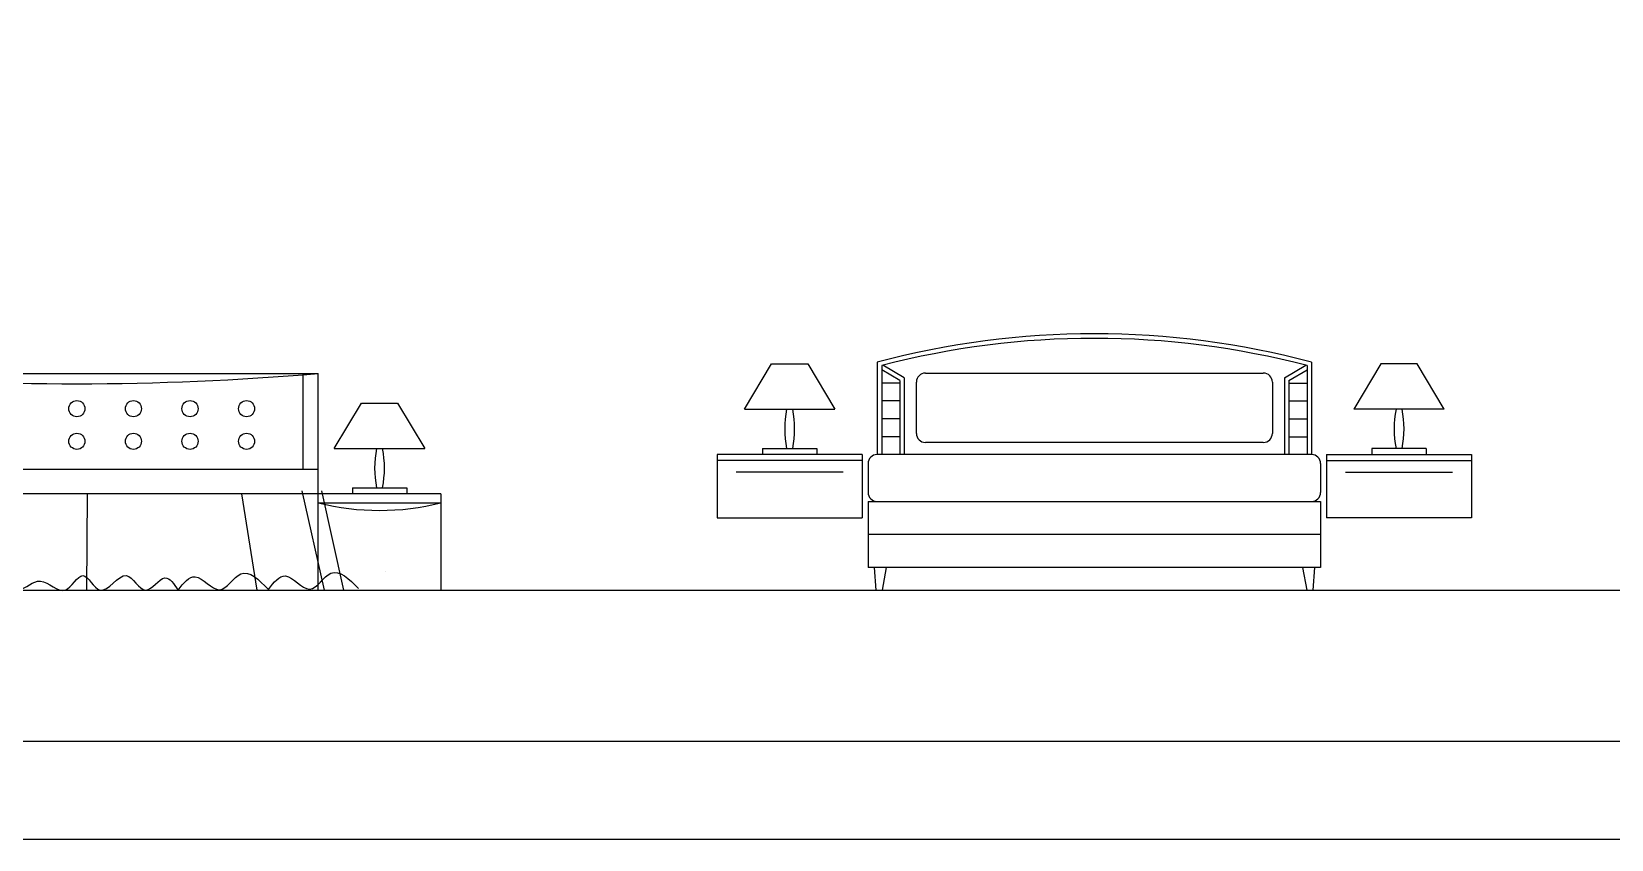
# Model space of a CAD drawing. Header units: inches. Extents: x 18.5 to 61, y 8.5 to 33.3.
# Drawn here: x 48.14 to 53.38, y 8.48 to 11.16 of the extents above; entities that cross this region are included whole.
import ezdxf

# ---------------------------------------------------------------- set-up
doc = ezdxf.new("R2010")
doc.units = ezdxf.units.IN
doc.header["$MEASUREMENT"] = 0
for name, color, linetype in [('02', 2, 'Continuous'), ('1', 1, 'Continuous'), ('kadrbm', 4, 'Continuous')]:
    doc.layers.add(name, color=color, linetype=linetype)

# ---------------------------------------------------------------- blocks, each defined once
blk = doc.blocks.new('kadrbm')
at = {"layer": 'kadrbm', "color": 4}
blk.add_lwpolyline([(0, 0), (0, 24.7972), (21, 24.7972), (21, 0), (0, 0)], close=True, dxfattribs=at)
blk.add_lwpolyline([(20.6631, 0.3257), (20.6631, 24.4603), (0.3369, 24.4603), (0.3369, 0.3257), (20.6631, 0.3257)], dxfattribs=at)

msp = doc.modelspace()

# ---------------------------------------------------------------- linework, layer by layer
at = {"layer": '02'}
for p, q in [((50.5037, 9.9055), (50.5937, 10.0555)), ((50.5937, 10.0555), (50.7137, 10.0555)), ((50.7137, 10.0555), (50.8037, 9.9055)), ((50.9437, 10.0617), (50.9437, 9.7555)), ((52.3837, 10.0617), (52.3837, 9.7555)), ((52.6137, 10.0555), (52.5237, 9.9055)), ((52.7337, 10.0555), (52.6137, 10.0555)), ((52.8237, 9.9055), (52.7337, 10.0555)), ((47.491, 10.0242), (49.091, 10.0242)), ((49.041, 9.7055), (49.041, 10.0242)), ((49.091, 9.3055), (49.091, 10.0242)), ((50.9587, 10.0502), (50.9587, 9.7555)), ((51.0187, 10.0011), (50.9587, 10.0357)), ((51.0337, 10.0098), (50.9621, 10.0511)), ((51.0337, 10.0098), (51.0337, 9.7555)), ((51.1037, 10.0255), (52.2237, 10.0255)), ((52.2937, 10.0098), (52.3652, 10.0511)), ((52.2937, 10.0098), (52.2937, 9.7555)), ((52.3087, 10.0011), (52.3687, 10.0357)), ((52.3687, 10.0502), (52.3687, 9.7555)), ((51.0187, 9.992), (50.9587, 9.992)), ((51.0187, 10.0011), (51.0187, 9.7555)), ((51.0737, 9.8255), (51.0737, 9.9955)), ((52.2537, 9.9955), (52.2537, 9.8255)), ((52.3087, 10.0011), (52.3087, 9.7555)), ((52.3087, 9.992), (52.3687, 9.992)), ((49.1443, 9.7755), (49.2343, 9.9255)), ((49.2343, 9.9255), (49.3543, 9.9255)), ((49.3543, 9.9255), (49.4443, 9.7755)), ((50.5037, 9.9055), (50.8037, 9.9055)), ((51.0187, 9.9329), (50.9587, 9.9329)), ((52.3087, 9.9329), (52.3687, 9.9329)), ((52.8237, 9.9055), (52.5237, 9.9055)), ((51.0187, 9.8737), (50.9587, 9.8737)), ((52.3087, 9.8737), (52.3687, 9.8737)), ((51.0187, 9.8146), (50.9587, 9.8146)), ((52.2237, 9.7955), (51.1037, 9.7955)), ((52.3087, 9.8146), (52.3687, 9.8146)), ((49.1443, 9.7755), (49.4443, 9.7755)), ((50.4137, 9.7555), (50.4137, 9.5455)), ((50.8937, 9.7555), (50.4137, 9.7555)), ((50.5637, 9.7755), (50.7437, 9.7755)), ((50.5637, 9.7755), (50.5637, 9.7555)), ((50.7437, 9.7755), (50.7437, 9.7555)), ((50.8937, 9.7555), (50.8937, 9.5455)), ((52.3837, 9.7555), (50.9437, 9.7555)), ((52.4337, 9.7555), (52.4337, 9.5455)), ((52.4337, 9.7555), (52.9137, 9.7555)), ((52.5837, 9.7755), (52.5837, 9.7555)), ((52.7637, 9.7755), (52.5837, 9.7755)), ((52.7637, 9.7755), (52.7637, 9.7555)), ((52.9137, 9.7555), (52.9137, 9.5455)), ((49.091, 9.7055), (47.491, 9.7055)), ((50.8937, 9.7355), (50.4137, 9.7355)), ((50.8309, 9.697), (50.4764, 9.697)), ((50.9137, 9.7255), (50.9137, 9.6297)), ((52.4137, 9.7255), (52.4137, 9.6297)), ((52.4337, 9.7355), (52.9137, 9.7355)), ((52.4964, 9.697), (52.8509, 9.697)), ((49.1118, 9.3055), (49.0382, 9.6356)), ((49.1762, 9.3055), (49.1026, 9.6356)), ((49.2043, 9.6455), (49.2043, 9.6255)), ((49.2043, 9.6455), (49.3843, 9.6455)), ((49.3843, 9.6455), (49.3843, 9.6255)), ((49.4976, 9.6255), (47.0844, 9.6255)), ((48.324, 9.3055), (48.3265, 9.6255)), ((48.8886, 9.3055), (48.8375, 9.6255)), ((49.091, 9.5955), (49.4976, 9.5955)), ((49.4976, 9.6255), (49.4976, 9.3055)), ((50.9137, 9.5997), (50.9137, 9.3805)), ((50.9137, 9.5997), (52.4137, 9.5997)), ((52.4137, 9.5997), (52.4137, 9.3805)), ((50.4137, 9.5455), (50.8937, 9.5455)), ((52.9137, 9.5455), (52.4337, 9.5455)), ((52.4137, 9.4901), (50.9137, 9.4901)), ((52.4137, 9.3805), (50.9137, 9.3805)), ((50.9337, 9.3805), (50.9398, 9.3055)), ((50.9737, 9.3805), (50.9598, 9.3055)), ((52.3537, 9.3805), (52.3676, 9.3055)), ((52.3937, 9.3805), (52.3876, 9.3055)), ((49.313, 9.3689), (49.313, 9.3689))]:
    msp.add_line(p, q, dxfattribs=at)
for centre in [(48.291, 9.9074), (48.4785, 9.9074), (48.666, 9.9074), (48.8535, 9.9074), (48.291, 9.7992), (48.4785, 9.7992), (48.666, 9.7992), (48.8535, 9.7992)]:
    msp.add_circle(centre, 0.0267, dxfattribs=at)
for centre, radius, start, end in [((51.6637, 7.3445), 2.811, 75.1591, 104.8409), ((51.6637, 7.3445), 2.796, 75.3955, 104.6045), ((48.291, 19.3591), 9.3691, 265.1017, 274.8983), ((51.1037, 9.9955), 0.03, 90, 180), ((52.2237, 9.9955), 0.03, 0, 90), ((50.9708, 9.8405), 0.3335, 168.7613, 191.2387), ((50.3366, 9.8405), 0.3335, 348.7613, 11.2387), ((52.9908, 9.8405), 0.3335, 168.7613, 191.2387), ((52.3566, 9.8405), 0.3335, 348.7613, 11.2387), ((51.1037, 9.8255), 0.03, 180, 270), ((52.2237, 9.8255), 0.03, 270, 0), ((49.6114, 9.7105), 0.3335, 168.7613, 191.2387), ((48.9771, 9.7105), 0.3335, 348.7613, 11.2387), ((50.9437, 9.7255), 0.03, 90, 180), ((52.3837, 9.7255), 0.03, 0, 90), ((49.2943, 10.3964), 0.8263, 255.7563, 284.2437), ((50.9437, 9.6297), 0.03, 180, 270), ((52.3837, 9.6297), 0.03, 270, 0)]:
    msp.add_arc(centre, radius, start, end, dxfattribs=at)
for points in [[(47.3587, 9.3062), (47.4491, 9.3616), (47.503, 9.3062), (47.5671, 9.3591), (47.6928, 9.3062), (47.7877, 9.3463), (47.8775, 9.3062), (47.957, 9.3488), (48.0981, 9.3062), (48.17, 9.336), (48.2521, 9.3062), (48.3111, 9.354), (48.3675, 9.3062), (48.4547, 9.354), (48.5189, 9.3062), (48.583, 9.3463), (48.6267, 9.3062)], [(48.9258, 9.3086), (48.9824, 9.3529), (49.0624, 9.3097), (49.1332, 9.3621), (49.225, 9.311)], [(48.6267, 9.3062), (48.6833, 9.3505), (48.7633, 9.3073), (48.8341, 9.3597), (48.9258, 9.3086)]]:
    msp.add_spline(points, degree=3, dxfattribs=at)
at = {"layer": '1'}
msp.add_line((40.3716, 9.3055), (60.6678, 9.3055), dxfattribs=at)

# ---------------------------------------------------------------- block references
at = {"layer": 'kadrbm'}
msp.add_blockref('kadrbm', (40.0047, 8.4798), dxfattribs=at)

doc.saveas('drawing.dxf')
